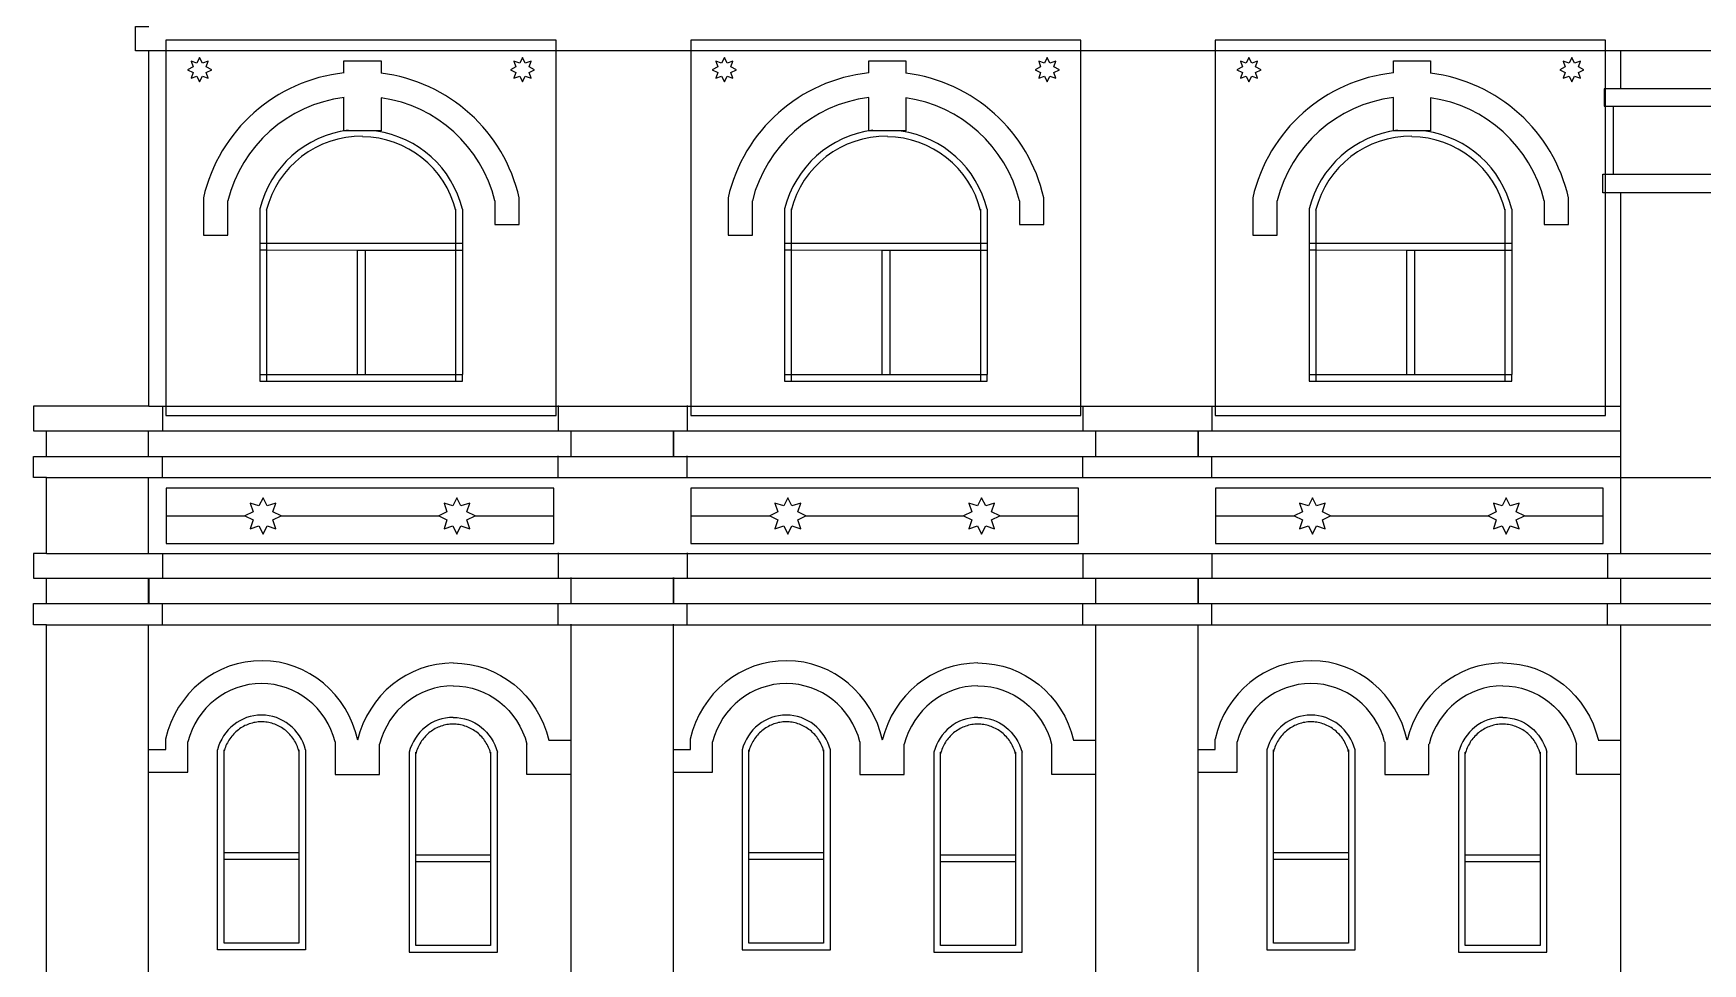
# Model space of a CAD drawing. Extents: x 57125 to 87063, y 75732 to 102848.
# Drawn here: x 57125 to 69531, y 81698 to 88610 of the extents above; entities that cross this region are included whole.
import ezdxf

# ---------------------------------------------------------------- set-up
doc = ezdxf.new("R2010")
doc.units = 0
for name, color, linetype, lineweight in [('01_SOURCE_ARCHITECTURE', 7, 'Continuous', 25), ('02_SOURCE_OPENINGS', 7, 'Continuous', 25), ('04_ANDALUSIAN_ALFIZ', 7, 'Continuous', 25), ('05_ANDALUSIAN_GIRIH', 7, 'Continuous', 25), ('06_ANDALUSIAN_FRIEZES', 7, 'Continuous', 25)]:
    doc.layers.add(name, color=color, linetype=linetype, lineweight=lineweight)

# ---------------------------------------------------------------- blocks, each defined once
blk = doc.blocks.new('ANDALUSIAN_ORIGINAL_OPENING_014')
at = {"layer": '02_SOURCE_OPENINGS'}
for points in [[(-328, 1435), (-328, -50), (328, -50), (328, 1435)], [(-278, 673), (-278, 1435)], [(278, 1435), (278, 673)], [(-278, 623), (-278, 673)], [(-278, 673), (278, 673)], [(-278, 623), (278, 623)], [(278, 623), (278, 0), (-278, 0), (-278, 623)], [(278, 673), (278, 623)]]:
    blk.add_lwpolyline(points, dxfattribs=at)
blk.add_ellipse((0, 1345), major_axis=(0, 349), ratio=0.972, start_param=4.972486, end_param=1.310699, dxfattribs=at)
blk.add_open_spline([(279, 1422), (277, 1431), (274, 1440), (266, 1464), (259, 1478), (244, 1505), (236, 1519), (217, 1543), (206, 1555), (184, 1576), (172, 1586), (146, 1603), (133, 1611), (105, 1623), (91, 1629), (62, 1637), (47, 1640), (17, 1644), (2, 1644), (-28, 1643), (-43, 1641), (-73, 1634), (-88, 1630), (-116, 1619), (-130, 1612), (-156, 1597), (-169, 1588), (-193, 1568), (-204, 1557), (-224, 1534), (-234, 1522), (-250, 1495), (-258, 1481), (-270, 1453), (-275, 1438), (-279, 1422), (-279, 1422), (-279, 1422)], degree=3, knots=[-1.310699, -1.310699, -1.310699, -1.310699, -1.216605, -1.216605, -1.05874, -1.05874, -0.900876, -0.900876, -0.743012, -0.743012, -0.585148, -0.585148, -0.427283, -0.427283, -0.269419, -0.269419, -0.111555, -0.111555, 0.04631, 0.04631, 0.204174, 0.204174, 0.362038, 0.362038, 0.519902, 0.519902, 0.677767, 0.677767, 0.835631, 0.835631, 0.993495, 0.993495, 1.151359, 1.151359, 1.309224, 1.309224, 1.310699, 1.310699, 1.310699, 1.310699], dxfattribs=at)
blk = doc.blocks.new('ANDALUSIAN_ORIGINAL_OPENING_027')
at = {"layer": '02_SOURCE_OPENINGS'}
for points in [[(-753, 1280), (-753, 1025)], [(-703, 1280), (-703, 1025)], [(703, 1279), (703, 1024)], [(753, 1279), (753, 1024)], [(-753, 1025), (-753, 975)], [(-753, 1025), (-703, 1025)], [(-703, 1025), (-703, 975)], [(-703, 1025), (703, 1024)], [(703, 1024), (703, 974)], [(703, 1024), (753, 1024)], [(753, 1024), (753, 50)], [(-753, 975), (-753, 975)], [(-753, 975), (-753, 50)], [(-753, 975), (-703, 975)], [(-703, 975), (-703, 50)], [(-703, 975), (-30, 974)], [(-30, 974), (-30, 50)], [(-30, 974), (30, 974)], [(30, 974), (30, 50)], [(30, 974), (703, 974)], [(703, 974), (703, 50)], [(703, 974), (753, 974)], [(-753, 50), (-703, 50)], [(-753, 50), (-753, 0), (-703, 0)], [(-703, 50), (-703, 0)], [(-703, 50), (-30, 50)], [(-30, 50), (30, 50)], [(30, 50), (703, 50)], [(703, 0), (753, 0), (753, 50)], [(703, 50), (703, 0)], [(703, 50), (753, 50)], [(-703, 0), (703, 0)]]:
    blk.add_lwpolyline(points, dxfattribs=at)
for radius, start, end in [(778, 97.2077, 166.0237), (728, 89.2486, 166.0237), (724, 13.9763, 89.245), (774, 13.9763, 81.7138)]:
    blk.add_arc((2, 1092), radius, start, end, dxfattribs=at)
blk = doc.blocks.new('ANDALUSIAN_ORIGINAL_OPENING_013')
at = {"layer": '02_SOURCE_OPENINGS'}
for points in [[(-328, 1435), (-328, -50), (0, -50), (328, -50), (328, 1435)], [(-278, 673), (-278, 1435)], [(278, 1435), (278, 673)], [(-278, 623), (-278, 673)], [(-278, 673), (278, 673)], [(-278, 623), (278, 623)], [(278, 623), (278, 0), (-278, 0), (-278, 623)], [(278, 673), (278, 623)]]:
    blk.add_lwpolyline(points, dxfattribs=at)
blk.add_ellipse((0, 1345), major_axis=(0, 349), ratio=0.972, start_param=6.283185, end_param=1.310699, dxfattribs=at)
at = {"layer": '02_SOURCE_OPENINGS', "extrusion": (0, 0, -1)}
blk.add_ellipse((0, 1345), major_axis=(0, 349), ratio=0.972, start_param=6.283185, end_param=1.310699, dxfattribs=at)
at = {"layer": '02_SOURCE_OPENINGS'}
blk.add_open_spline([(279, 1422), (277, 1431), (274, 1440), (266, 1464), (259, 1478), (244, 1505), (236, 1519), (217, 1543), (206, 1555), (184, 1576), (172, 1586), (146, 1603), (133, 1611), (105, 1623), (91, 1629), (62, 1637), (47, 1640), (17, 1644), (2, 1644), (-28, 1643), (-43, 1641), (-73, 1634), (-88, 1630), (-116, 1619), (-130, 1612), (-156, 1597), (-169, 1588), (-193, 1568), (-204, 1557), (-224, 1534), (-234, 1522), (-250, 1495), (-258, 1481), (-270, 1453), (-275, 1438), (-279, 1422), (-279, 1422), (-279, 1422)], degree=3, knots=[-1.310699, -1.310699, -1.310699, -1.310699, -1.216605, -1.216605, -1.05874, -1.05874, -0.900876, -0.900876, -0.743012, -0.743012, -0.585148, -0.585148, -0.427283, -0.427283, -0.269419, -0.269419, -0.111555, -0.111555, 0.04631, 0.04631, 0.204174, 0.204174, 0.362038, 0.362038, 0.519902, 0.519902, 0.677767, 0.677767, 0.835631, 0.835631, 0.993495, 0.993495, 1.151359, 1.151359, 1.309224, 1.309224, 1.310699, 1.310699, 1.310699, 1.310699], dxfattribs=at)
blk = doc.blocks.new('ANDALUSIAN_ORIGINAL_OPENING_012')
at = {"layer": '02_SOURCE_OPENINGS'}
for points in [[(-328, 1435), (-328, -50), (328, -50), (328, 1435)], [(-278, 673), (-278, 1435)], [(278, 1435), (278, 673)], [(-278, 623), (-278, 673)], [(-278, 673), (278, 673)], [(-278, 623), (278, 623)], [(278, 623), (278, 0), (-278, 0), (-278, 623)], [(278, 673), (278, 623)]]:
    blk.add_lwpolyline(points, dxfattribs=at)
blk.add_ellipse((0, 1345), major_axis=(0, 349), ratio=0.972, start_param=4.972486, end_param=1.310699, dxfattribs=at)
blk.add_open_spline([(279, 1422), (277, 1431), (274, 1440), (266, 1464), (259, 1478), (244, 1505), (236, 1519), (217, 1543), (206, 1555), (184, 1576), (172, 1586), (146, 1603), (133, 1611), (105, 1623), (91, 1629), (62, 1637), (47, 1640), (17, 1644), (2, 1644), (-28, 1643), (-43, 1641), (-73, 1634), (-88, 1630), (-116, 1619), (-130, 1612), (-156, 1597), (-169, 1588), (-193, 1568), (-204, 1557), (-224, 1534), (-234, 1522), (-250, 1495), (-258, 1481), (-270, 1453), (-275, 1438), (-279, 1422), (-279, 1422), (-279, 1422)], degree=3, knots=[-1.310699, -1.310699, -1.310699, -1.310699, -1.216605, -1.216605, -1.05874, -1.05874, -0.900876, -0.900876, -0.743012, -0.743012, -0.585148, -0.585148, -0.427283, -0.427283, -0.269419, -0.269419, -0.111555, -0.111555, 0.04631, 0.04631, 0.204174, 0.204174, 0.362038, 0.362038, 0.519902, 0.519902, 0.677767, 0.677767, 0.835631, 0.835631, 0.993495, 0.993495, 1.151359, 1.151359, 1.309224, 1.309224, 1.310699, 1.310699, 1.310699, 1.310699], dxfattribs=at)
blk = doc.blocks.new('ANDALUSIAN_ORIGINAL_OPENING_011')
at = {"layer": '02_SOURCE_OPENINGS'}
for points in [[(-328, 1435), (-328, -50), (0, -50), (328, -50), (328, 1435)], [(-278, 673), (-278, 1435)], [(278, 1435), (278, 673)], [(-278, 623), (-278, 673)], [(-278, 673), (278, 673)], [(-278, 623), (278, 623)], [(278, 623), (278, 0), (-278, 0), (-278, 623)], [(278, 673), (278, 623)]]:
    blk.add_lwpolyline(points, dxfattribs=at)
blk.add_ellipse((0, 1345), major_axis=(0, 349), ratio=0.972, start_param=0, end_param=1.310699, dxfattribs=at)
at = {"layer": '02_SOURCE_OPENINGS', "extrusion": (0, 0, -1)}
blk.add_ellipse((0, 1345), major_axis=(0, 349), ratio=0.972, start_param=0, end_param=1.310699, dxfattribs=at)
at = {"layer": '02_SOURCE_OPENINGS'}
blk.add_open_spline([(279, 1422), (277, 1431), (274, 1440), (266, 1464), (259, 1478), (244, 1505), (236, 1519), (217, 1543), (206, 1555), (184, 1576), (172, 1586), (146, 1603), (133, 1611), (105, 1623), (91, 1629), (62, 1637), (47, 1640), (17, 1644), (2, 1644), (-28, 1643), (-43, 1641), (-73, 1634), (-88, 1630), (-116, 1619), (-130, 1612), (-156, 1597), (-169, 1588), (-193, 1568), (-204, 1557), (-224, 1534), (-234, 1522), (-250, 1495), (-258, 1481), (-270, 1453), (-275, 1438), (-279, 1422), (-279, 1422), (-279, 1422)], degree=3, knots=[-1.310699, -1.310699, -1.310699, -1.310699, -1.216605, -1.216605, -1.05874, -1.05874, -0.900876, -0.900876, -0.743012, -0.743012, -0.585148, -0.585148, -0.427283, -0.427283, -0.269419, -0.269419, -0.111555, -0.111555, 0.04631, 0.04631, 0.204174, 0.204174, 0.362038, 0.362038, 0.519902, 0.519902, 0.677767, 0.677767, 0.835631, 0.835631, 0.993495, 0.993495, 1.151359, 1.151359, 1.309224, 1.309224, 1.310699, 1.310699, 1.310699, 1.310699], dxfattribs=at)
blk = doc.blocks.new('ANDALUSIAN_ORIGINAL_OPENING_010')
at = {"layer": '02_SOURCE_OPENINGS'}
for points in [[(328, 1435), (328, -50), (-328, -50), (-328, 1435)], [(-278, 673), (-278, 1435)], [(278, 1435), (278, 673)], [(-278, 623), (-278, 673)], [(-278, 673), (278, 673)], [(-278, 623), (278, 623)], [(278, 623), (278, 0), (-278, 0), (-278, 623)], [(278, 673), (278, 623)]]:
    blk.add_lwpolyline(points, dxfattribs=at)
blk.add_ellipse((0, 1345), major_axis=(0, 349), ratio=0.972, start_param=4.972486, end_param=1.310699, dxfattribs=at)
blk.add_open_spline([(279, 1422), (277, 1431), (274, 1440), (266, 1464), (259, 1478), (244, 1505), (236, 1519), (217, 1543), (206, 1555), (184, 1576), (172, 1586), (146, 1603), (133, 1611), (105, 1623), (91, 1629), (62, 1637), (47, 1640), (17, 1644), (2, 1644), (-28, 1643), (-43, 1641), (-73, 1634), (-88, 1630), (-116, 1619), (-130, 1612), (-156, 1597), (-169, 1588), (-193, 1568), (-204, 1557), (-224, 1534), (-234, 1522), (-250, 1495), (-258, 1481), (-270, 1453), (-275, 1438), (-279, 1422), (-279, 1422), (-279, 1422)], degree=3, knots=[-1.310699, -1.310699, -1.310699, -1.310699, -1.216605, -1.216605, -1.05874, -1.05874, -0.900876, -0.900876, -0.743012, -0.743012, -0.585148, -0.585148, -0.427283, -0.427283, -0.269419, -0.269419, -0.111555, -0.111555, 0.04631, 0.04631, 0.204174, 0.204174, 0.362038, 0.362038, 0.519902, 0.519902, 0.677767, 0.677767, 0.835631, 0.835631, 0.993495, 0.993495, 1.151359, 1.151359, 1.309224, 1.309224, 1.310699, 1.310699, 1.310699, 1.310699], dxfattribs=at)
blk = doc.blocks.new('ANDALUSIAN_ORIGINAL_OPENING_026')
at = {"layer": '02_SOURCE_OPENINGS'}
for points in [[(-753, 1280), (-753, 1025)], [(-703, 1280), (-703, 1025)], [(703, 1279), (703, 1024)], [(753, 1279), (753, 1024)], [(-753, 1025), (-753, 975)], [(-753, 1025), (-703, 1025)], [(-703, 1025), (-703, 975)], [(-703, 1025), (703, 1024)], [(703, 1024), (703, 974)], [(703, 1024), (753, 1024)], [(753, 1024), (753, 50)], [(-753, 975), (-753, 975)], [(-753, 975), (-753, 50)], [(-753, 975), (-703, 975)], [(-703, 975), (-703, 50)], [(-703, 975), (-30, 974)], [(-30, 974), (-30, 50)], [(-30, 974), (30, 974)], [(30, 974), (30, 50)], [(30, 974), (703, 974)], [(703, 974), (703, 50)], [(703, 974), (753, 974)], [(-753, 50), (-703, 50)], [(-753, 50), (-753, 0), (-703, 0)], [(-703, 50), (-703, 0)], [(-703, 50), (-30, 50)], [(-30, 50), (30, 50)], [(30, 50), (703, 50)], [(703, 0), (753, 0), (753, 50)], [(703, 50), (703, 0)], [(703, 50), (753, 50)], [(-703, 0), (703, 0)]]:
    blk.add_lwpolyline(points, dxfattribs=at)
for radius, start, end in [(778, 97.2077, 166.0237), (728, 89.2486, 166.0237), (724, 13.9763, 89.245), (774, 13.9763, 81.7138)]:
    blk.add_arc((2, 1092), radius, start, end, dxfattribs=at)
blk = doc.blocks.new('ANDALUSIAN_ORIGINAL_OPENING_025')
at = {"layer": '02_SOURCE_OPENINGS'}
for points in [[(-753, 1280), (-753, 1025)], [(-703, 1280), (-703, 1025)], [(703, 1279), (703, 1024)], [(753, 1279), (753, 1024)], [(-753, 1025), (-753, 975)], [(-753, 1025), (-703, 1025)], [(-703, 1025), (-703, 975)], [(-703, 1025), (703, 1024)], [(703, 1024), (703, 974)], [(703, 1024), (753, 1024)], [(753, 1024), (753, 50)], [(-753, 975), (-753, 975)], [(-753, 975), (-753, 50)], [(-753, 975), (-703, 975)], [(-703, 975), (-703, 50)], [(-703, 975), (-30, 974)], [(-30, 974), (-30, 50)], [(-30, 974), (30, 974)], [(30, 974), (30, 50)], [(30, 974), (703, 974)], [(703, 974), (703, 50)], [(703, 974), (753, 974)], [(-753, 50), (-703, 50)], [(-753, 50), (-753, 0), (-703, 0)], [(-703, 50), (-703, 0)], [(-703, 50), (-30, 50)], [(-30, 50), (30, 50)], [(30, 50), (703, 50)], [(703, 0), (753, 0), (753, 50)], [(703, 50), (703, 0)], [(703, 50), (753, 50)], [(-703, 0), (703, 0)]]:
    blk.add_lwpolyline(points, dxfattribs=at)
for radius, start, end in [(778, 97.2077, 166.0237), (728, 89.2486, 166.0237), (724, 13.9763, 89.245), (774, 13.9763, 81.7138)]:
    blk.add_arc((2, 1092), radius, start, end, dxfattribs=at)
blk = doc.blocks.new('ANDALUSIAN_ORIGINAL_OPENING_015')
at = {"layer": '02_SOURCE_OPENINGS'}
for points in [[(-328, 1435), (-328, -50), (0, -50), (328, -50), (328, 1435)], [(-278, 673), (-278, 1435)], [(278, 1435), (278, 673)], [(-278, 623), (-278, 673)], [(-278, 673), (278, 673)], [(-278, 623), (278, 623)], [(278, 623), (278, 0), (-278, 0), (-278, 623)], [(278, 673), (278, 623)]]:
    blk.add_lwpolyline(points, dxfattribs=at)
blk.add_ellipse((0, 1345), major_axis=(0, 349), ratio=0.972, start_param=6.283185, end_param=1.310699, dxfattribs=at)
at = {"layer": '02_SOURCE_OPENINGS', "extrusion": (0, 0, -1)}
blk.add_ellipse((0, 1345), major_axis=(0, 349), ratio=0.972, start_param=6.283185, end_param=1.310699, dxfattribs=at)
at = {"layer": '02_SOURCE_OPENINGS'}
blk.add_open_spline([(279, 1422), (277, 1431), (274, 1440), (266, 1464), (259, 1478), (244, 1505), (236, 1519), (217, 1543), (206, 1555), (184, 1576), (172, 1586), (146, 1603), (133, 1611), (105, 1623), (91, 1629), (62, 1637), (47, 1640), (17, 1644), (2, 1644), (-28, 1643), (-43, 1641), (-73, 1634), (-88, 1630), (-116, 1619), (-130, 1612), (-156, 1597), (-169, 1588), (-193, 1568), (-204, 1557), (-224, 1534), (-234, 1522), (-250, 1495), (-258, 1481), (-270, 1453), (-275, 1438), (-279, 1422), (-279, 1422), (-279, 1422)], degree=3, knots=[-1.310699, -1.310699, -1.310699, -1.310699, -1.216605, -1.216605, -1.05874, -1.05874, -0.900876, -0.900876, -0.743012, -0.743012, -0.585148, -0.585148, -0.427283, -0.427283, -0.269419, -0.269419, -0.111555, -0.111555, 0.04631, 0.04631, 0.204174, 0.204174, 0.362038, 0.362038, 0.519902, 0.519902, 0.677767, 0.677767, 0.835631, 0.835631, 0.993495, 0.993495, 1.151359, 1.151359, 1.309224, 1.309224, 1.310699, 1.310699, 1.310699, 1.310699], dxfattribs=at)
blk = doc.blocks.new('ANDALUSIAN_ANDALUSIAN_FRIEZE_BAY_1')
at = {"layer": '05_ANDALUSIAN_GIRIH'}
for points in [[(-585.18525, 275), (-646.598245, 305.480735), (-624.725835, 370.459415), (-689.704515, 348.587005), (-720.18525, 410), (-750.665985, 348.587005), (-815.644665, 370.459415), (-793.772255, 305.480735), (-855.18525, 275)], [(855.18525, 275), (793.772255, 305.480735), (815.644665, 370.459415), (750.665985, 348.587005), (720.18525, 410), (689.704515, 348.587005), (624.725835, 370.459415), (646.598245, 305.480735), (585.18525, 275)], [(-1440.3705, 275), (-855.18525, 275)], [(-855.18525, 275), (-793.772255, 244.519265), (-815.644665, 179.540585), (-750.665985, 201.412995), (-720.18525, 140), (-689.704515, 201.412995), (-624.725835, 179.540585), (-646.598245, 244.519265), (-585.18525, 275)], [(-585.18525, 275), (585.18525, 275)], [(585.18525, 275), (646.598245, 244.519265), (624.725835, 179.540585), (689.704515, 201.412995), (720.18525, 140), (750.665985, 201.412995), (815.644665, 179.540585), (793.772255, 244.519265), (855.18525, 275)], [(855.18525, 275), (1440.3705, 275)]]:
    blk.add_lwpolyline(points, dxfattribs=at)
at = {"layer": '06_ANDALUSIAN_FRIEZES'}
blk.add_lwpolyline([(-1440.3705, 70), (1440.3705, 70), (1440.3705, 275), (1440.3705, 480), (-1440.3705, 480), (-1440.3705, 275)], close=True, dxfattribs=at)
blk = doc.blocks.new('ANDALUSIAN_ANDALUSIAN_FRIEZE_BAY_2')
at = {"layer": '05_ANDALUSIAN_GIRIH'}
for points in [[(-585.18525, 275), (-646.598245, 305.480735), (-624.725835, 370.459415), (-689.704515, 348.587005), (-720.18525, 410), (-750.665985, 348.587005), (-815.644665, 370.459415), (-793.772255, 305.480735), (-855.18525, 275)], [(855.18525, 275), (793.772255, 305.480735), (815.644665, 370.459415), (750.665985, 348.587005), (720.18525, 410), (689.704515, 348.587005), (624.725835, 370.459415), (646.598245, 305.480735), (585.18525, 275)], [(-1440.3705, 275), (-855.18525, 275)], [(-855.18525, 275), (-793.772255, 244.519265), (-815.644665, 179.540585), (-750.665985, 201.412995), (-720.18525, 140), (-689.704515, 201.412995), (-624.725835, 179.540585), (-646.598245, 244.519265), (-585.18525, 275)], [(-585.18525, 275), (585.18525, 275)], [(585.18525, 275), (646.598245, 244.519265), (624.725835, 179.540585), (689.704515, 201.412995), (720.18525, 140), (750.665985, 201.412995), (815.644665, 179.540585), (793.772255, 244.519265), (855.18525, 275)], [(855.18525, 275), (1440.3705, 275)]]:
    blk.add_lwpolyline(points, dxfattribs=at)
at = {"layer": '06_ANDALUSIAN_FRIEZES'}
blk.add_lwpolyline([(-1440.3705, 70), (1440.3705, 70), (1440.3705, 275), (1440.3705, 480), (-1440.3705, 480), (-1440.3705, 275)], close=True, dxfattribs=at)
blk = doc.blocks.new('ANDALUSIAN_ANDALUSIAN_FRIEZE_BAY_3')
at = {"layer": '05_ANDALUSIAN_GIRIH'}
for points in [[(-584.94575, 275), (-646.358745, 305.480735), (-624.486335, 370.459415), (-689.465015, 348.587005), (-719.94575, 410), (-750.426485, 348.587005), (-815.405165, 370.459415), (-793.532755, 305.480735), (-854.94575, 275)], [(854.94575, 275), (793.532755, 305.480735), (815.405165, 370.459415), (750.426485, 348.587005), (719.94575, 410), (689.465015, 348.587005), (624.486335, 370.459415), (646.358745, 305.480735), (584.94575, 275)], [(-1439.8915, 275), (-854.94575, 275)], [(-854.94575, 275), (-793.532755, 244.519265), (-815.405165, 179.540585), (-750.426485, 201.412995), (-719.94575, 140), (-689.465015, 201.412995), (-624.486335, 179.540585), (-646.358745, 244.519265), (-584.94575, 275)], [(-584.94575, 275), (584.94575, 275)], [(584.94575, 275), (646.358745, 244.519265), (624.486335, 179.540585), (689.465015, 201.412995), (719.94575, 140), (750.426485, 201.412995), (815.405165, 179.540585), (793.532755, 244.519265), (854.94575, 275)], [(854.94575, 275), (1439.8915, 275)]]:
    blk.add_lwpolyline(points, dxfattribs=at)
at = {"layer": '06_ANDALUSIAN_FRIEZES'}
blk.add_lwpolyline([(-1439.8915, 70), (1439.8915, 70), (1439.8915, 275), (1439.8915, 480), (-1439.8915, 480), (-1439.8915, 275)], close=True, dxfattribs=at)
blk = doc.blocks.new('ANDALUSIAN_ALFIZ_UPPER_1')
at = {"layer": '04_ANDALUSIAN_ALFIZ'}
blk.add_lwpolyline([(-1450, 0), (1450, 0), (1450, 70.061998), (1450, 2709.896855), (1450, 2790), (-1450, 2790), (-1450, 2709.896855), (-1450, 70.061998)], close=True, dxfattribs=at)
at = {"layer": '05_ANDALUSIAN_GIRIH'}
for points in [[(-1290, 2570), (-1249.058003, 2549.67951), (-1263.63961, 2506.36039), (-1220.32049, 2520.941997), (-1200, 2480), (-1179.67951, 2520.941997), (-1136.36039, 2506.36039), (-1150.941997, 2549.67951), (-1110, 2570), (-1150.941997, 2590.32049), (-1136.36039, 2633.63961), (-1179.67951, 2619.058003), (-1200, 2660), (-1220.32049, 2619.058003), (-1263.63961, 2633.63961), (-1249.058003, 2590.32049)], [(1110, 2570), (1150.941997, 2549.67951), (1136.36039, 2506.36039), (1179.67951, 2520.941997), (1200, 2480), (1220.32049, 2520.941997), (1263.63961, 2506.36039), (1249.058003, 2549.67951), (1290, 2570), (1249.058003, 2590.32049), (1263.63961, 2633.63961), (1220.32049, 2619.058003), (1200, 2660), (1179.67951, 2619.058003), (1136.36039, 2633.63961), (1150.941997, 2590.32049)]]:
    blk.add_lwpolyline(points, close=True, dxfattribs=at)
blk = doc.blocks.new('ANDALUSIAN_ALFIZ_UPPER_2')
at = {"layer": '04_ANDALUSIAN_ALFIZ'}
blk.add_lwpolyline([(-1450, 0), (1450, 0), (1450, 70.061998), (1450, 2709.896855), (1450, 2790), (-1450, 2790), (-1450, 2709.896855), (-1450, 70.061998)], close=True, dxfattribs=at)
at = {"layer": '05_ANDALUSIAN_GIRIH'}
for points in [[(-1290, 2570), (-1249.058003, 2549.67951), (-1263.63961, 2506.36039), (-1220.32049, 2520.941997), (-1200, 2480), (-1179.67951, 2520.941997), (-1136.36039, 2506.36039), (-1150.941997, 2549.67951), (-1110, 2570), (-1150.941997, 2590.32049), (-1136.36039, 2633.63961), (-1179.67951, 2619.058003), (-1200, 2660), (-1220.32049, 2619.058003), (-1263.63961, 2633.63961), (-1249.058003, 2590.32049)], [(1110, 2570), (1150.941997, 2549.67951), (1136.36039, 2506.36039), (1179.67951, 2520.941997), (1200, 2480), (1220.32049, 2520.941997), (1263.63961, 2506.36039), (1249.058003, 2549.67951), (1290, 2570), (1249.058003, 2590.32049), (1263.63961, 2633.63961), (1220.32049, 2619.058003), (1200, 2660), (1179.67951, 2619.058003), (1136.36039, 2633.63961), (1150.941997, 2590.32049)]]:
    blk.add_lwpolyline(points, close=True, dxfattribs=at)
blk = doc.blocks.new('ANDALUSIAN_ALFIZ_UPPER_3')
at = {"layer": '04_ANDALUSIAN_ALFIZ'}
blk.add_lwpolyline([(-1450, 0), (1450, 0), (1450, 70.061998), (1450, 1654.663092), (1450, 1793.842208), (1450, 2300.192245), (1450, 2428.184911), (1450, 2709.896855), (1450, 2790), (-1450, 2790), (-1450, 2709.896855), (-1450, 70.061998)], close=True, dxfattribs=at)
at = {"layer": '05_ANDALUSIAN_GIRIH'}
for points in [[(-1290, 2570), (-1249.058003, 2549.67951), (-1263.63961, 2506.36039), (-1220.32049, 2520.941997), (-1200, 2480), (-1179.67951, 2520.941997), (-1136.36039, 2506.36039), (-1150.941997, 2549.67951), (-1110, 2570), (-1150.941997, 2590.32049), (-1136.36039, 2633.63961), (-1179.67951, 2619.058003), (-1200, 2660), (-1220.32049, 2619.058003), (-1263.63961, 2633.63961), (-1249.058003, 2590.32049)], [(1110, 2570), (1150.941997, 2549.67951), (1136.36039, 2506.36039), (1179.67951, 2520.941997), (1200, 2480), (1220.32049, 2520.941997), (1263.63961, 2506.36039), (1249.058003, 2549.67951), (1290, 2570), (1249.058003, 2590.32049), (1263.63961, 2633.63961), (1220.32049, 2619.058003), (1200, 2660), (1179.67951, 2619.058003), (1136.36039, 2633.63961), (1150.941997, 2590.32049)]]:
    blk.add_lwpolyline(points, close=True, dxfattribs=at)

msp = doc.modelspace()

# ---------------------------------------------------------------- linework, layer by layer
at = {"layer": '01_SOURCE_ARCHITECTURE'}
for points in [[(57982, 88480), (57884, 88480), (57884, 88660), (57982, 88660)], [(57982, 85840), (57982, 88480)], [(68921, 88480), (68809, 88480), (65909, 88480), (64910, 88480), (62010, 88480), (61010, 88480), (58110, 88480), (57982, 88480)], [(68921, 88480), (68921, 88198)], [(69830, 88480), (68921, 88480)], [(59433, 88316), (59433, 88406), (59709, 88406), (59709, 88314)], [(63333, 88316), (63333, 88406), (63609, 88406), (63609, 88314)], [(67233, 88316), (67233, 88406), (67509, 88406), (67509, 88314)], [(59709, 88131), (59709, 87886), (59433, 87886), (59433, 88134)], [(63609, 88131), (63609, 87886), (63333, 87886), (63333, 88134)], [(67509, 88131), (67509, 87886), (67233, 87886), (67233, 88134)], [(68921, 88198), (68809, 88198), (68798, 88198), (68798, 88070), (68809, 88070), (68866, 88070)], [(69830, 88198), (68921, 88198)], [(68866, 88070), (68866, 87564)], [(68866, 88070), (69885, 88070)], [(68921, 87425), (68809, 87425), (68789, 87425), (68789, 87564), (68809, 87564), (68866, 87564)], [(68866, 87564), (69885, 87564)], [(58388, 87387), (58388, 87110), (58569, 87110), (58569, 87366)], [(60554, 87366), (60554, 87189), (60735, 87189), (60735, 87387)], [(62288, 87387), (62288, 87110), (62469, 87110), (62469, 87366)], [(64454, 87366), (64454, 87189), (64635, 87189), (64635, 87387)], [(66187, 87387), (66187, 87110), (66368, 87110), (66368, 87366)], [(68354, 87366), (68354, 87189), (68535, 87189), (68535, 87387)], [(68921, 87425), (68921, 85840)], [(69830, 87425), (68921, 87425)], [(57982, 85840), (57125, 85840), (57125, 85656), (57222, 85656)], [(57982, 85840), (58083, 85840)], [(58083, 85840), (58083, 85656)], [(58083, 85840), (58110, 85840), (61010, 85840), (61024, 85840)], [(61024, 85844), (61024, 85840)], [(61024, 85840), (61024, 85660)], [(61024, 85840), (61983, 85840)], [(61983, 85844), (61983, 85840)], [(61983, 85840), (61983, 85660)], [(61983, 85840), (62010, 85840), (64910, 85840), (64924, 85840)], [(64924, 85841), (64924, 85840)], [(64924, 85840), (64924, 85656)], [(64924, 85840), (65883, 85840)], [(65883, 85841), (65883, 85840)], [(65883, 85840), (65883, 85656)], [(65883, 85840), (65909, 85840), (68809, 85840), (68921, 85840)], [(68921, 85840), (68921, 85656)], [(57222, 85467), (57222, 85656)], [(57222, 85656), (57981, 85656)], [(57981, 85467), (57981, 85656)], [(57981, 85656), (58083, 85656)], [(58083, 85656), (61122, 85656)], [(61122, 85656), (61122, 85660)], [(61122, 85471), (61122, 85656)], [(61122, 85656), (61881, 85656)], [(61881, 85656), (61881, 85660)], [(61881, 85471), (61881, 85656)], [(61881, 85656), (61885, 85656)], [(61885, 85656), (61885, 85660)], [(61885, 85471), (61885, 85656)], [(61885, 85656), (65022, 85656)], [(65022, 85467), (65022, 85656)], [(65022, 85656), (65781, 85656)], [(65022, 85656), (65022, 85656)], [(65781, 85467), (65781, 85656)], [(65781, 85656), (65785, 85656)], [(65781, 85656), (65781, 85656)], [(65785, 85467), (65785, 85656)], [(65785, 85656), (68921, 85656)], [(65785, 85656), (65785, 85656)], [(68921, 85656), (68921, 85467)], [(57222, 85310), (57125, 85310), (57125, 85467), (57222, 85467)], [(57222, 85467), (57981, 85467)], [(57981, 85467), (58083, 85467)], [(58083, 85310), (58083, 85467)], [(58083, 85467), (61024, 85467)], [(61024, 85467), (61024, 85471)], [(61024, 85314), (61024, 85467)], [(61024, 85467), (61983, 85467)], [(61983, 85467), (61983, 85471)], [(61983, 85314), (61983, 85467)], [(61983, 85467), (64924, 85467)], [(64924, 85310), (64924, 85467)], [(64924, 85467), (65883, 85467)], [(64924, 85467), (64924, 85467)], [(65883, 85310), (65883, 85467)], [(65883, 85467), (68921, 85467)], [(65883, 85467), (65883, 85467)], [(68921, 85467), (68921, 85310)], [(57222, 84746), (57222, 85310)], [(57222, 85310), (57981, 85310)], [(57981, 84746), (57981, 85310)], [(57981, 85310), (58083, 85310)], [(58083, 85310), (68921, 85310)], [(68921, 85310), (68921, 84746)], [(68921, 85310), (69830, 85310)], [(57222, 84746), (57125, 84746), (57125, 84562), (57222, 84562)], [(57222, 84746), (57981, 84746)], [(57981, 84746), (58083, 84746)], [(58083, 84746), (58083, 84562)], [(58083, 84746), (61024, 84746)], [(61024, 84750), (61024, 84746)], [(61024, 84746), (61024, 84566)], [(61024, 84746), (61983, 84746)], [(61983, 84750), (61983, 84746)], [(61983, 84746), (61983, 84566)], [(61983, 84746), (64924, 84746)], [(64924, 84746), (64924, 84562)], [(64924, 84746), (65883, 84746)], [(64924, 84746), (64924, 84746)], [(65883, 84746), (65883, 84562)], [(65883, 84746), (68823, 84746)], [(65883, 84746), (65883, 84746)], [(68823, 84746), (68823, 84562)], [(68823, 84746), (68921, 84746)], [(68921, 84746), (69830, 84746)], [(57222, 84373), (57222, 84562)], [(57222, 84562), (57981, 84562)], [(57981, 84373), (57981, 84562)], [(57981, 84562), (57985, 84562)], [(57985, 84373), (57985, 84562)], [(57985, 84562), (58083, 84562)], [(58083, 84562), (61122, 84562)], [(61122, 84562), (61122, 84566)], [(61122, 84377), (61122, 84562)], [(61122, 84562), (61881, 84562)], [(61881, 84562), (61881, 84566)], [(61881, 84377), (61881, 84562)], [(61881, 84562), (61885, 84562)], [(61885, 84562), (61885, 84566)], [(61885, 84377), (61885, 84562)], [(61885, 84562), (65022, 84562)], [(65022, 84373), (65022, 84562)], [(65022, 84562), (65781, 84562)], [(65022, 84562), (65022, 84562)], [(65781, 84373), (65781, 84562)], [(65781, 84562), (65785, 84562)], [(65781, 84562), (65781, 84562)], [(65785, 84373), (65785, 84562)], [(65785, 84562), (68823, 84562)], [(65785, 84562), (65785, 84562)], [(68823, 84562), (68921, 84562)], [(68921, 84562), (68921, 84373)], [(68921, 84562), (69830, 84562)], [(57222, 84215), (57125, 84215), (57125, 84373), (57222, 84373)], [(57222, 84373), (57981, 84373)], [(57981, 84373), (57985, 84373)], [(57985, 84373), (58083, 84373)], [(58083, 84215), (58083, 84373)], [(58083, 84373), (61024, 84373)], [(61024, 84373), (61024, 84377)], [(61024, 84220), (61024, 84373)], [(61024, 84373), (61983, 84373)], [(61983, 84373), (61983, 84377)], [(61983, 84220), (61983, 84373)], [(61983, 84373), (64924, 84373)], [(64924, 84216), (64924, 84373)], [(64924, 84373), (65883, 84373)], [(64924, 84373), (64924, 84373)], [(65883, 84216), (65883, 84373)], [(65883, 84373), (68823, 84373)], [(65883, 84373), (65883, 84373)], [(68823, 84215), (68823, 84373)], [(68823, 84373), (68921, 84373)], [(68921, 84373), (69830, 84373)], [(57222, 81608), (57222, 84215)], [(57222, 84215), (57981, 84215)], [(57981, 83290), (57981, 84215)], [(57981, 84215), (58083, 84215)], [(58083, 84215), (61122, 84215)], [(61122, 84215), (61122, 84220)], [(61122, 83358), (61122, 84215)], [(61122, 84215), (61881, 84215)], [(61881, 84215), (61881, 84220)], [(61881, 83290), (61881, 84215)], [(61881, 84215), (65022, 84215)], [(65022, 84215), (65022, 84216)], [(65022, 83358), (65022, 84215)], [(65022, 84215), (65781, 84215)], [(65781, 84215), (65781, 84216)], [(65781, 83290), (65781, 84215)], [(65781, 84215), (68823, 84215)], [(68823, 84215), (68921, 84215)], [(68921, 84215), (68921, 83358)], [(68921, 84215), (69830, 84215)], [(57981, 83290), (58108, 83290), (58108, 83367)], [(57981, 83121), (58273, 83121), (58273, 83346)], [(57981, 83121), (57981, 83290)], [(59368, 83346), (59368, 83104), (59445, 83104), (59672, 83104), (59697, 83104), (59697, 83329)], [(61122, 83104), (61046, 83104), (60819, 83104), (60793, 83104), (60793, 83329)], [(60956, 83358), (61122, 83358)], [(61122, 83104), (61122, 83358)], [(61881, 83290), (62008, 83290), (62008, 83367)], [(61881, 83121), (62173, 83121), (62173, 83346)], [(61881, 83121), (61881, 83290)], [(63268, 83346), (63268, 83104), (63344, 83104), (63571, 83104), (63597, 83104), (63597, 83329)], [(65022, 83104), (64946, 83104), (64719, 83104), (64693, 83104), (64693, 83329)], [(64855, 83358), (65022, 83358)], [(65022, 83104), (65022, 83358)], [(65781, 83290), (65908, 83290), (65908, 83367)], [(65781, 83121), (66072, 83121), (66072, 83346)], [(65781, 83121), (65781, 83290)], [(67168, 83346), (67168, 83104), (67244, 83104), (67471, 83104), (67497, 83104), (67497, 83329)], [(68921, 83104), (68845, 83104), (68618, 83104), (68593, 83104), (68593, 83329)], [(68755, 83358), (68921, 83358)], [(68921, 83358), (68921, 83104)], [(68921, 83358), (68922, 83358)], [(57981, 81608), (57981, 83121)], [(61122, 81613), (61122, 83104)], [(61881, 81608), (61881, 83121)], [(65022, 81609), (65022, 83104)], [(65781, 81609), (65781, 83121)], [(68921, 83104), (68921, 81608)], [(68922, 83104), (68921, 83104)]]:
    msp.add_lwpolyline(points, dxfattribs=at)
for centre, radius, start, end in [((59562, 87119), 1204, 96.1195, 167.1219), ((59562, 87119), 1204, 12.8781, 82.9664), ((63461, 87119), 1204, 96.1195, 167.1219), ((63461, 87119), 1204, 12.8781, 82.9664), ((67361, 87119), 1204, 96.1195, 167.1219), ((67361, 87119), 1204, 12.8781, 82.9664), ((59562, 87119), 1023, 97.2077, 166.0237), ((59562, 87119), 1023, 13.9763, 81.7138), ((63461, 87119), 1023, 97.2077, 166.0237), ((63461, 87119), 1023, 13.9763, 81.7138), ((67361, 87119), 1023, 97.2077, 166.0237), ((67361, 87119), 1023, 13.9763, 81.7138)]:
    msp.add_arc(centre, radius, start, end, dxfattribs=at)
for centre, major_axis, start_param, end_param in [((58820, 83196), (0, 753), 4.929088, 1.341976), ((60245, 83179), (0, 753), 6.283185, 1.330456), ((62720, 83196), (0, 753), 4.929088, 1.341976), ((64145, 83179), (0, 753), 6.283185, 1.330456), ((66620, 83196), (0, 753), 4.929088, 1.341976), ((68045, 83179), (0, 753), 6.283185, 1.330456), ((58820, 83196), (0, 583), 4.972486, 1.310699), ((60245, 83179), (0, 583), 6.283185, 1.310699), ((62720, 83196), (0, 583), 4.972486, 1.310699), ((64145, 83179), (0, 583), 6.283185, 1.310699), ((66620, 83196), (0, 583), 4.972486, 1.310699), ((68045, 83179), (0, 583), 6.283185, 1.310699)]:
    msp.add_ellipse(centre, major_axis=major_axis, ratio=0.972, start_param=start_param, end_param=end_param, dxfattribs=at)
at = {"layer": '01_SOURCE_ARCHITECTURE', "extrusion": (0, 0, -1)}
for centre, major_axis, end_param in [((60245, 83179), (0, 753), 1.330456), ((64145, 83179), (0, 753), 1.330456), ((68045, 83179), (0, 753), 1.330456), ((60245, 83179), (0, 583), 1.310699), ((64145, 83179), (0, 583), 1.310699), ((68045, 83179), (0, 583), 1.310699)]:
    msp.add_ellipse(centre, major_axis=major_axis, ratio=0.972, start_param=6.283185, end_param=end_param, dxfattribs=at)

# ---------------------------------------------------------------- block references
for name, p in [('ANDALUSIAN_ALFIZ_UPPER_1', (59560, 85770)), ('ANDALUSIAN_ALFIZ_UPPER_2', (63460, 85770)), ('ANDALUSIAN_ALFIZ_UPPER_3', (67359, 85770)), ('ANDALUSIAN_ORIGINAL_OPENING_025', (59560, 86026)), ('ANDALUSIAN_ORIGINAL_OPENING_026', (63460, 86026)), ('ANDALUSIAN_ORIGINAL_OPENING_027', (67359, 86026)), ('ANDALUSIAN_ANDALUSIAN_FRIEZE_BAY_1', (59552, 84750)), ('ANDALUSIAN_ANDALUSIAN_FRIEZE_BAY_2', (63452, 84750)), ('ANDALUSIAN_ANDALUSIAN_FRIEZE_BAY_3', (67351, 84750)), ('ANDALUSIAN_ORIGINAL_OPENING_010', (58820, 81851)), ('ANDALUSIAN_ORIGINAL_OPENING_011', (60245, 81834)), ('ANDALUSIAN_ORIGINAL_OPENING_012', (62720, 81851)), ('ANDALUSIAN_ORIGINAL_OPENING_013', (64145, 81834)), ('ANDALUSIAN_ORIGINAL_OPENING_014', (66620, 81851)), ('ANDALUSIAN_ORIGINAL_OPENING_015', (68045, 81834))]:
    msp.add_blockref(name, p)

doc.saveas('drawing.dxf')
